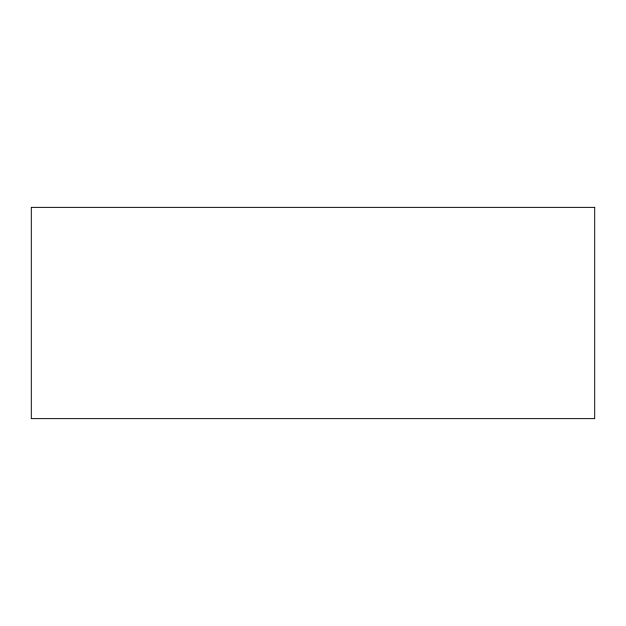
<?xml version="1.0" encoding="UTF-8"?>
<svg xmlns="http://www.w3.org/2000/svg" width="626" height="626" viewBox="0 0 626 626"><rect width="100%" height="100%" fill="white"/><g stroke="black" fill="none" stroke-linecap="round" stroke-linejoin="round"><path stroke-width="0.94" d="M594.7 207.362L31.3 207.362L31.3 418.637L594.7 418.637L594.7 207.362"/></g></svg>
